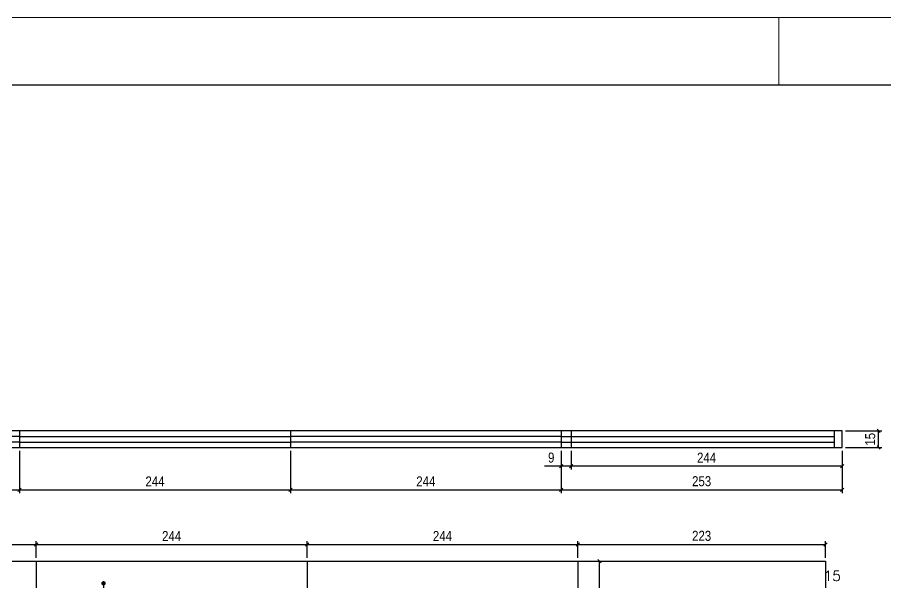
# Model space of a CAD drawing. Extents: x 1860 to 8661, y -614 to 3008.
# Drawn here: x 6848 to 7630, y 2498 to 3008 of the extents above; entities that cross this region are included whole.
import ezdxf

# ---------------------------------------------------------------- set-up
doc = ezdxf.new("R2010")
doc.units = 0
for name, color, linetype in [('COTA', 241, 'Continuous'), ('F-COTAS', 106, 'Continuous'), ('F-PILARES-DIM', 172, 'Continuous'), ('Painéis', 200, 'Continuous'), ('SARR_2.2x7', 40, 'Continuous')]:
    doc.layers.add(name, color=color, linetype=linetype)
doc.layers.add('FOLHA', color=255, linetype='Continuous', lineweight=5)
doc.styles.add('COTA TECNICA-50', font='techl___.ttf', dxfattribs={"height": 9})
doc.styles.add('CP-TEXT-INCL', font='romans.shx', dxfattribs={"oblique": 20})
doc.styles.add('MCP', font='romans.shx')
doc.dimstyles.new('COTA PAINEL-50', dxfattribs={"dimtxt": 9, "dimasz": 3, "dimexe": 3, "dimexo": 3, "dimgap": 3, "dimtad": 1, "dimdec": 1, "dimzin": 12, "dimdsep": 46, "dimtxsty": 'COTA TECNICA-50', "dimblk1": 'OBLIQUE', "dimblk2": 'OBLIQUE', "dimsah": 1, "dimcen": 0.9, "dimclrd": 4, "dimclre": 4, "dimclrt": 240, "dimadec": 1, "dimazin": 3, "dimtfac": 1, "dimtdec": 1, "dimtmove": 0, "dimatfit": 3, "dimfxl": 1, "dimtolj": 1, "dimtzin": 12, "dimarcsym": 0})
doc.dimstyles.new('CP-COTAS-50', dxfattribs={"dimscale": 0.8, "dimtxt": 12.5, "dimasz": 5, "dimexe": 5, "dimexo": 5, "dimgap": 2.5, "dimtad": 1, "dimdec": 1, "dimdsep": 46, "dimtxsty": 'CP-TEXT-INCL', "dimblk1": 'DOT', "dimblk2": 'DOT', "dimsah": 1, "dimcen": 9, "dimclrd": 256, "dimclre": 256, "dimclrt": 256, "dimadec": 0, "dimazin": 0, "dimtfac": 1, "dimtdec": 1, "dimtmove": 2, "dimatfit": 3, "dimldrblk": 'DOT', "dimfxl": 5, "dimtolj": 1, "dimarcsym": 0})

# ---------------------------------------------------------------- blocks, each defined once
blk = doc.blocks.new('_Dot')
at = {"color": 0, "linetype": 'ByBlock', "lineweight": -2}
blk.add_line((-0.5, 0), (-1, 0), dxfattribs=at)
at = {"color": 0, "linetype": 'ByBlock', "const_width": 0.5}
blk.add_lwpolyline([(-0.25, 0, 1), (0.25, 0, 1)], format="xyb", close=True, dxfattribs=at)
blk = doc.blocks.new('*D48')
at = {"layer": 'Defpoints', "color": 0, "transparency": 16777216}
for p in [(6925.8, 2497.41), (6925.8, 2457.41), (6925.8, 2457.41)]:
    blk.add_point(p, dxfattribs=at)
at = {"layer": 'F-COTAS', "lineweight": -2, "transparency": 16777216}
blk.add_line((6925.8, 2493.41), (6925.8, 2461.41), dxfattribs=at)
at = {"layer": 'F-COTAS', "lineweight": -2, "transparency": 16777216, "xscale": 4, "yscale": 4, "zscale": 4}
for p, rotation in [((6925.8, 2497.41), 90), ((6925.8, 2457.41), 270)]:
    blk.add_blockref('_Dot', p, dxfattribs=dict(at, rotation=rotation))
at = {"layer": 'F-COTAS', "transparency": 16777216, "insert": (6918.8, 2477.41), "char_height": 10, "attachment_point": 5, "rotation": 90, "style": 'CP-TEXT-INCL'}
blk.add_mtext('\\A1;40', dxfattribs=at)
blk = doc.blocks.new('_Oblique')
at = {"color": 0, "linetype": 'ByBlock', "lineweight": -2}
blk.add_line((-0.5, -0.5), (0.5, 0.5), dxfattribs=at)
blk = doc.blocks.new('*D290')
at = {"layer": 'COTA', "color": 4, "lineweight": -2, "transparency": 16777216}
for p, q in [((6621.15, 2520.41), (6621.15, 2535.46)), ((6865.15, 2520.41), (6865.15, 2535.46)), ((6621.15, 2532.46), (6865.15, 2532.46))]:
    blk.add_line(p, q, dxfattribs=at)
at = {"layer": 'Defpoints', "color": 0, "transparency": 16777216}
for p in [(6865.15, 2532.46), (6621.15, 2517.41), (6865.15, 2517.41)]:
    blk.add_point(p, dxfattribs=at)
at = {"layer": 'COTA', "color": 4, "lineweight": -2, "transparency": 16777216, "xscale": 3, "yscale": 3, "zscale": 3, "rotation": 180}
blk.add_blockref('_Oblique', (6621.15, 2532.46), dxfattribs=at)
at = {"layer": 'COTA', "color": 4, "lineweight": -2, "transparency": 16777216, "xscale": 3, "yscale": 3, "zscale": 3}
blk.add_blockref('_Oblique', (6865.15, 2532.46), dxfattribs=at)
at = {"layer": 'COTA', "color": 240, "transparency": 16777216, "insert": (6743.15, 2540.02), "char_height": 9, "attachment_point": 5, "style": 'COTA TECNICA-50'}
blk.add_mtext('\\A1;244', dxfattribs=at)
blk = doc.blocks.new('*D291')
at = {"layer": 'COTA', "color": 4, "lineweight": -2, "transparency": 16777216}
for p, q in [((6865.15, 2520.41), (6865.15, 2535.46)), ((7109.15, 2520.41), (7109.15, 2535.46)), ((6865.15, 2532.46), (7109.15, 2532.46))]:
    blk.add_line(p, q, dxfattribs=at)
at = {"layer": 'Defpoints', "color": 0, "transparency": 16777216}
for p in [(7109.15, 2532.46), (6865.15, 2517.41), (7109.15, 2517.41)]:
    blk.add_point(p, dxfattribs=at)
at = {"layer": 'COTA', "color": 4, "lineweight": -2, "transparency": 16777216, "xscale": 3, "yscale": 3, "zscale": 3, "rotation": 180}
blk.add_blockref('_Oblique', (6865.15, 2532.46), dxfattribs=at)
at = {"layer": 'COTA', "color": 4, "lineweight": -2, "transparency": 16777216, "xscale": 3, "yscale": 3, "zscale": 3}
blk.add_blockref('_Oblique', (7109.15, 2532.46), dxfattribs=at)
at = {"layer": 'COTA', "color": 240, "transparency": 16777216, "insert": (6987.15, 2540.02), "char_height": 9, "attachment_point": 5, "style": 'COTA TECNICA-50'}
blk.add_mtext('\\A1;244', dxfattribs=at)
blk = doc.blocks.new('*D292')
at = {"layer": 'COTA', "color": 4, "lineweight": -2, "transparency": 16777216}
for p, q in [((7109.15, 2520.41), (7109.15, 2535.46)), ((7353.15, 2520.41), (7353.15, 2535.46)), ((7109.15, 2532.46), (7353.15, 2532.46))]:
    blk.add_line(p, q, dxfattribs=at)
at = {"layer": 'Defpoints', "color": 0, "transparency": 16777216}
for p in [(7353.15, 2532.46), (7109.15, 2517.41), (7353.15, 2517.41)]:
    blk.add_point(p, dxfattribs=at)
at = {"layer": 'COTA', "color": 4, "lineweight": -2, "transparency": 16777216, "xscale": 3, "yscale": 3, "zscale": 3, "rotation": 180}
blk.add_blockref('_Oblique', (7109.15, 2532.46), dxfattribs=at)
at = {"layer": 'COTA', "color": 4, "lineweight": -2, "transparency": 16777216, "xscale": 3, "yscale": 3, "zscale": 3}
blk.add_blockref('_Oblique', (7353.15, 2532.46), dxfattribs=at)
at = {"layer": 'COTA', "color": 240, "transparency": 16777216, "insert": (7231.15, 2540.02), "char_height": 9, "attachment_point": 5, "style": 'COTA TECNICA-50'}
blk.add_mtext('\\A1;244', dxfattribs=at)
blk = doc.blocks.new('*D293')
at = {"layer": 'COTA', "color": 4, "lineweight": -2, "transparency": 16777216}
for p, q in [((7353.15, 2520.41), (7353.15, 2535.46)), ((7576.15, 2520.41), (7576.15, 2535.46)), ((7353.15, 2532.46), (7576.15, 2532.46))]:
    blk.add_line(p, q, dxfattribs=at)
at = {"layer": 'Defpoints', "color": 0, "transparency": 16777216}
for p in [(7576.15, 2532.46), (7353.15, 2517.41), (7576.15, 2517.41)]:
    blk.add_point(p, dxfattribs=at)
at = {"layer": 'COTA', "color": 4, "lineweight": -2, "transparency": 16777216, "xscale": 3, "yscale": 3, "zscale": 3, "rotation": 180}
blk.add_blockref('_Oblique', (7353.15, 2532.46), dxfattribs=at)
at = {"layer": 'COTA', "color": 4, "lineweight": -2, "transparency": 16777216, "xscale": 3, "yscale": 3, "zscale": 3}
blk.add_blockref('_Oblique', (7576.15, 2532.46), dxfattribs=at)
at = {"layer": 'COTA', "color": 240, "transparency": 16777216, "insert": (7464.65, 2540.15), "char_height": 9, "attachment_point": 5, "style": 'COTA TECNICA-50'}
blk.add_mtext('\\A1;223', dxfattribs=at)
blk = doc.blocks.new('*D296')
at = {"layer": 'COTA', "color": 4, "lineweight": -2, "transparency": 16777216}
for p, q in [((6606.15, 2616.78), (6606.15, 2578.72)), ((6850.15, 2616.78), (6850.15, 2578.72)), ((6606.15, 2581.72), (6850.15, 2581.72))]:
    blk.add_line(p, q, dxfattribs=at)
at = {"layer": 'Defpoints', "color": 0, "transparency": 16777216}
for p in [(6606.15, 2619.78), (6850.15, 2619.78), (6850.15, 2581.72)]:
    blk.add_point(p, dxfattribs=at)
at = {"layer": 'COTA', "color": 4, "lineweight": -2, "transparency": 16777216, "xscale": 3, "yscale": 3, "zscale": 3, "rotation": 180}
blk.add_blockref('_Oblique', (6606.15, 2581.72), dxfattribs=at)
at = {"layer": 'COTA', "color": 4, "lineweight": -2, "transparency": 16777216, "xscale": 3, "yscale": 3, "zscale": 3}
blk.add_blockref('_Oblique', (6850.15, 2581.72), dxfattribs=at)
at = {"layer": 'COTA', "color": 240, "transparency": 16777216, "insert": (6728.15, 2589.29), "char_height": 9, "attachment_point": 5, "style": 'COTA TECNICA-50'}
blk.add_mtext('\\A1;244', dxfattribs=at)
blk = doc.blocks.new('*D297')
at = {"layer": 'COTA', "color": 4, "lineweight": -2, "transparency": 16777216}
for p, q in [((6850.15, 2616.78), (6850.15, 2578.72)), ((7094.15, 2616.78), (7094.15, 2578.72)), ((6850.15, 2581.72), (7094.15, 2581.72))]:
    blk.add_line(p, q, dxfattribs=at)
at = {"layer": 'Defpoints', "color": 0, "transparency": 16777216}
for p in [(6850.15, 2619.78), (7094.15, 2619.78), (7094.15, 2581.72)]:
    blk.add_point(p, dxfattribs=at)
at = {"layer": 'COTA', "color": 4, "lineweight": -2, "transparency": 16777216, "xscale": 3, "yscale": 3, "zscale": 3, "rotation": 180}
blk.add_blockref('_Oblique', (6850.15, 2581.72), dxfattribs=at)
at = {"layer": 'COTA', "color": 4, "lineweight": -2, "transparency": 16777216, "xscale": 3, "yscale": 3, "zscale": 3}
blk.add_blockref('_Oblique', (7094.15, 2581.72), dxfattribs=at)
at = {"layer": 'COTA', "color": 240, "transparency": 16777216, "insert": (6972.15, 2589.29), "char_height": 9, "attachment_point": 5, "style": 'COTA TECNICA-50'}
blk.add_mtext('\\A1;244', dxfattribs=at)
blk = doc.blocks.new('*D298')
at = {"layer": 'COTA', "color": 4, "lineweight": -2, "transparency": 16777216}
for p, q in [((7094.15, 2616.78), (7094.15, 2578.72)), ((7338.15, 2616.78), (7338.15, 2578.72)), ((7094.15, 2581.72), (7338.15, 2581.72))]:
    blk.add_line(p, q, dxfattribs=at)
at = {"layer": 'Defpoints', "color": 0, "transparency": 16777216}
for p in [(7094.15, 2619.78), (7338.15, 2619.78), (7338.15, 2581.72)]:
    blk.add_point(p, dxfattribs=at)
at = {"layer": 'COTA', "color": 4, "lineweight": -2, "transparency": 16777216, "xscale": 3, "yscale": 3, "zscale": 3, "rotation": 180}
blk.add_blockref('_Oblique', (7094.15, 2581.72), dxfattribs=at)
at = {"layer": 'COTA', "color": 4, "lineweight": -2, "transparency": 16777216, "xscale": 3, "yscale": 3, "zscale": 3}
blk.add_blockref('_Oblique', (7338.15, 2581.72), dxfattribs=at)
at = {"layer": 'COTA', "color": 240, "transparency": 16777216, "insert": (7216.15, 2589.29), "char_height": 9, "attachment_point": 5, "style": 'COTA TECNICA-50'}
blk.add_mtext('\\A1;244', dxfattribs=at)
blk = doc.blocks.new('*D299')
at = {"layer": 'COTA', "color": 4, "lineweight": -2, "transparency": 16777216}
for p, q in [((7338.15, 2616.78), (7338.15, 2578.72)), ((7591.15, 2616.78), (7591.15, 2578.72)), ((7338.15, 2581.72), (7591.15, 2581.72))]:
    blk.add_line(p, q, dxfattribs=at)
at = {"layer": 'Defpoints', "color": 0, "transparency": 16777216}
for p in [(7338.15, 2619.78), (7591.15, 2619.78), (7591.15, 2581.72)]:
    blk.add_point(p, dxfattribs=at)
at = {"layer": 'COTA', "color": 4, "lineweight": -2, "transparency": 16777216, "xscale": 3, "yscale": 3, "zscale": 3, "rotation": 180}
blk.add_blockref('_Oblique', (7338.15, 2581.72), dxfattribs=at)
at = {"layer": 'COTA', "color": 4, "lineweight": -2, "transparency": 16777216, "xscale": 3, "yscale": 3, "zscale": 3}
blk.add_blockref('_Oblique', (7591.15, 2581.72), dxfattribs=at)
at = {"layer": 'COTA', "color": 240, "transparency": 16777216, "insert": (7464.65, 2589.42), "char_height": 9, "attachment_point": 5, "style": 'COTA TECNICA-50'}
blk.add_mtext('\\A1;253', dxfattribs=at)
blk = doc.blocks.new('*D300')
at = {"layer": 'COTA', "color": 4, "lineweight": -2, "transparency": 16777216}
for p, q in [((7594.15, 2634.78), (7627.17, 2634.78)), ((7624.17, 2619.78), (7624.17, 2634.78)), ((7594.15, 2619.78), (7627.17, 2619.78))]:
    blk.add_line(p, q, dxfattribs=at)
at = {"layer": 'Defpoints', "color": 0, "transparency": 16777216}
for p in [(7591.15, 2634.78), (7624.17, 2634.78), (7591.15, 2619.78)]:
    blk.add_point(p, dxfattribs=at)
at = {"layer": 'COTA', "color": 4, "lineweight": -2, "transparency": 16777216, "xscale": 3, "yscale": 3, "zscale": 3}
for p, rotation in [((7624.17, 2634.78), 90), ((7624.17, 2619.78), 270)]:
    blk.add_blockref('_Oblique', p, dxfattribs=dict(at, rotation=rotation))
at = {"layer": 'COTA', "color": 240, "transparency": 16777216, "insert": (7616.57, 2627.28), "char_height": 9, "attachment_point": 5, "rotation": 90, "style": 'COTA TECNICA-50'}
blk.add_mtext('\\A1;15', dxfattribs=at)
blk = doc.blocks.new('*D301')
at = {"layer": 'COTA', "color": 4, "lineweight": -2, "transparency": 16777216}
for p, q in [((7347.15, 2616.78), (7347.15, 2600.14)), ((7591.15, 2616.78), (7591.15, 2600.14)), ((7591.15, 2603.14), (7347.15, 2603.14))]:
    blk.add_line(p, q, dxfattribs=at)
at = {"layer": 'Defpoints', "color": 0, "transparency": 16777216}
for p in [(7347.15, 2619.78), (7591.15, 2619.78), (7347.15, 2603.14)]:
    blk.add_point(p, dxfattribs=at)
at = {"layer": 'COTA', "color": 4, "lineweight": -2, "transparency": 16777216, "xscale": 3, "yscale": 3, "zscale": 3, "rotation": 180}
blk.add_blockref('_Oblique', (7347.15, 2603.14), dxfattribs=at)
at = {"layer": 'COTA', "color": 4, "lineweight": -2, "transparency": 16777216, "xscale": 3, "yscale": 3, "zscale": 3}
blk.add_blockref('_Oblique', (7591.15, 2603.14), dxfattribs=at)
at = {"layer": 'COTA', "color": 240, "transparency": 16777216, "insert": (7469.15, 2610.71), "char_height": 9, "attachment_point": 5, "style": 'COTA TECNICA-50'}
blk.add_mtext('\\A1;244', dxfattribs=at)
blk = doc.blocks.new('*D302')
at = {"layer": 'COTA', "color": 4, "lineweight": -2, "transparency": 16777216}
for p, q in [((7338.15, 2616.78), (7338.15, 2600.14)), ((7347.15, 2616.78), (7347.15, 2600.14)), ((7338.15, 2603.14), (7323.15, 2603.14)), ((7347.15, 2603.14), (7338.15, 2603.14))]:
    blk.add_line(p, q, dxfattribs=at)
at = {"layer": 'Defpoints', "color": 0, "transparency": 16777216}
for p in [(7338.15, 2619.78), (7347.15, 2619.78), (7338.15, 2603.14)]:
    blk.add_point(p, dxfattribs=at)
at = {"layer": 'COTA', "color": 4, "lineweight": -2, "transparency": 16777216, "xscale": 3, "yscale": 3, "zscale": 3, "rotation": 180}
blk.add_blockref('_Oblique', (7338.15, 2603.14), dxfattribs=at)
at = {"layer": 'COTA', "color": 4, "lineweight": -2, "transparency": 16777216, "xscale": 3, "yscale": 3, "zscale": 3}
blk.add_blockref('_Oblique', (7347.15, 2603.14), dxfattribs=at)
at = {"layer": 'COTA', "color": 240, "transparency": 16777216, "insert": (7329.15, 2610.72), "char_height": 9, "attachment_point": 5, "style": 'COTA TECNICA-50'}
blk.add_mtext('\\A1;9', dxfattribs=at)
blk = doc.blocks.new('*D303')
at = {"layer": 'COTA', "color": 4, "lineweight": -2, "transparency": 16777216}
for p, q in [((7356.15, 2517.41), (7375.65, 2517.41)), ((7372.65, 2457.41), (7372.65, 2517.41)), ((7356.15, 2457.41), (7375.65, 2457.41))]:
    blk.add_line(p, q, dxfattribs=at)
at = {"layer": 'Defpoints', "color": 0, "transparency": 16777216}
for p in [(7353.15, 2517.41), (7372.65, 2517.41), (7353.15, 2457.41)]:
    blk.add_point(p, dxfattribs=at)
at = {"layer": 'COTA', "color": 4, "lineweight": -2, "transparency": 16777216, "xscale": 3, "yscale": 3, "zscale": 3}
for p, rotation in [((7372.65, 2517.41), 90), ((7372.65, 2457.41), 270)]:
    blk.add_blockref('_Oblique', p, dxfattribs=dict(at, rotation=rotation))
at = {"layer": 'COTA', "color": 240, "transparency": 16777216, "insert": (7365.06, 2487.41), "char_height": 9, "attachment_point": 5, "rotation": 90, "style": 'COTA TECNICA-50'}
blk.add_mtext('\\A1;60', dxfattribs=at)

msp = doc.modelspace()

# ---------------------------------------------------------------- linework, layer by layer
at = {"color": 30}
msp.add_line((2012.11, 2946.69), (8600.49, 2946.69), dxfattribs=at)
at = {"layer": 'FOLHA'}
for p, q in [((1859.7, 3007.66), (8661.45, 3007.66)), ((7534.31, 3007.66), (7534.31, 2946.69))]:
    msp.add_line(p, q, dxfattribs=at)
at = {"layer": 'Painéis'}
for p, q in [((6850.15, 2634.78), (6850.15, 2619.78)), ((7094.15, 2634.78), (7094.15, 2619.78)), ((7338.15, 2634.78), (7338.15, 2619.78)), ((7347.15, 2634.78), (7347.15, 2619.78)), ((6865.15, 2517.41), (6865.15, 2457.41)), ((7109.15, 2517.41), (7109.15, 2457.41)), ((7353.15, 2517.41), (7353.15, 2457.41))]:
    msp.add_line(p, q, dxfattribs=at)
for points in [[(6118.15, 2619.78), (7591.15, 2619.78), (7591.15, 2634.78), (6118.15, 2634.78)], [(6133.15, 2517.41), (7576.15, 2517.41), (7576.15, 2457.41), (6133.15, 2457.41)]]:
    msp.add_lwpolyline(points, close=True, dxfattribs=at)
at = {"layer": 'SARR_2.2x7'}
for p, q in [((6850.15, 2629.78), (6606.15, 2629.78)), ((6850.15, 2629.78), (7094.15, 2629.78)), ((7338.15, 2629.78), (7094.15, 2629.78)), ((7338.15, 2629.78), (7584.15, 2629.78)), ((7584.15, 2634.78), (7584.15, 2619.78)), ((6850.15, 2624.78), (6606.15, 2624.78)), ((6850.15, 2624.78), (7094.15, 2624.78)), ((7338.15, 2624.78), (7094.15, 2624.78)), ((7338.15, 2624.78), (7584.15, 2624.78))]:
    msp.add_line(p, q, dxfattribs=at)

# ---------------------------------------------------------------- texts
at = {"layer": 'F-PILARES-DIM', "linetype": 'Continuous', "style": 'MCP'}
msp.add_text('15', height=9, dxfattribs=at).set_placement((7574.65, 2499.66))

# ---------------------------------------------------------------- dimensions: what is measured, and where the dimension line sits
at = {"layer": 'COTA'}
for base, p1, p2, picture, middle in [((7624.17, 2634.78), (7591.15, 2619.78), (7591.15, 2634.78), '*D300', (7616.57, 2627.28)), ((7372.65, 2517.41), (7353.15, 2457.41), (7353.15, 2517.41), '*D303', (7365.06, 2487.41))]:
    dim = msp.add_linear_dim(base=base, p1=p1, p2=p2, angle=90, dimstyle='COTA PAINEL-50', dxfattribs=at)
    dim.commit()
    dim.dimension.update_dxf_attribs({"geometry": picture, "text_midpoint": middle})
for base, p1, p2, picture, middle in [((6850.15, 2581.72), (6606.15, 2619.78), (6850.15, 2619.78), '*D296', (6728.15, 2589.29)), ((7094.15, 2581.72), (6850.15, 2619.78), (7094.15, 2619.78), '*D297', (6972.15, 2589.29)), ((7338.15, 2581.72), (7094.15, 2619.78), (7338.15, 2619.78), '*D298', (7216.15, 2589.29)), ((7591.15, 2581.72), (7338.15, 2619.78), (7591.15, 2619.78), '*D299', (7464.65, 2589.42)), ((6865.15, 2532.46), (6621.15, 2517.41), (6865.15, 2517.41), '*D290', (6743.15, 2540.02)), ((7109.15, 2532.46), (6865.15, 2517.41), (7109.15, 2517.41), '*D291', (6987.15, 2540.02)), ((7353.15, 2532.46), (7109.15, 2517.41), (7353.15, 2517.41), '*D292', (7231.15, 2540.02)), ((7576.15, 2532.46), (7353.15, 2517.41), (7576.15, 2517.41), '*D293', (7464.65, 2540.15))]:
    dim = msp.add_linear_dim(base=base, p1=p1, p2=p2, dimstyle='COTA PAINEL-50', override={"dimtmove": 1}, dxfattribs=at)
    dim.commit()
    dim.dimension.update_dxf_attribs({"geometry": picture, "text_midpoint": middle})
for base, p1, p2, picture, middle in [((7338.15, 2603.14), (7347.15, 2619.78), (7338.15, 2619.78), '*D302', (7329.15, 2610.72)), ((7347.15, 2603.14), (7591.15, 2619.78), (7347.15, 2619.78), '*D301', (7469.15, 2610.71))]:
    dim = msp.add_linear_dim(base=base, p1=p1, p2=p2, dimstyle='COTA PAINEL-50', dxfattribs=at)
    dim.commit()
    dim.dimension.update_dxf_attribs({"geometry": picture, "text_midpoint": middle})
at = {"layer": 'F-COTAS'}
dim = msp.add_aligned_dim(p1=(6925.8, 2497.41), p2=(6925.8, 2457.41), distance=0, dimstyle='CP-COTAS-50', dxfattribs=at)
dim.commit()
dim.dimension.update_dxf_attribs({"geometry": '*D48', "text_midpoint": (6918.8, 2477.41)})

doc.saveas('drawing.dxf')
